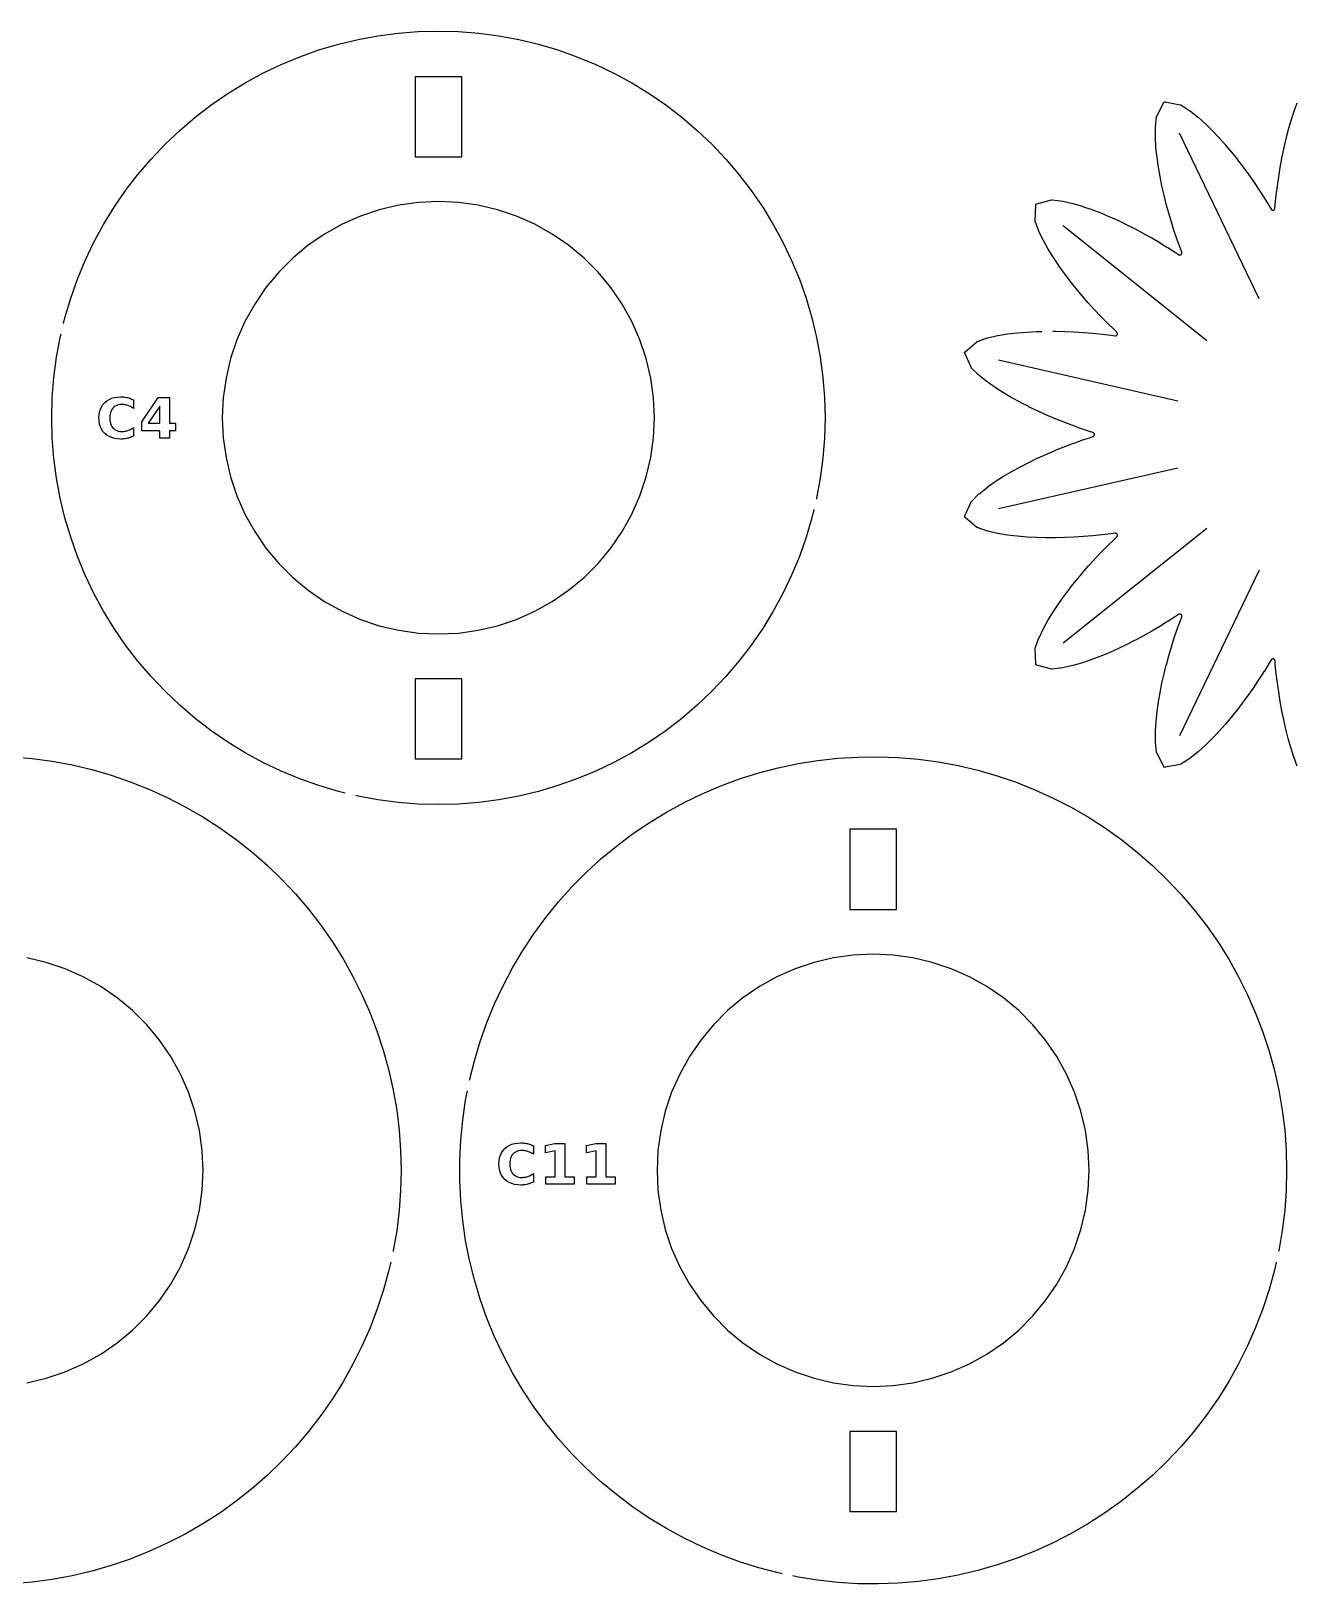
# Model space of a CAD drawing. Header units: millimetres. Extents: x 0 to 300, y 8 to 290.
# Drawn here: x 147.6 to 223.2, y 8.3 to 101.1 of the extents above; entities that cross this region are included whole.
import ezdxf

# ---------------------------------------------------------------- set-up
doc = ezdxf.new("R2010")
doc.units = ezdxf.units.MM
for name, color, linetype in [('CUT', 1, 'CONTINUOUS'), ('ENGRAVE', 5, 'CONTINUOUS'), ('SCORE', 7, 'CONTINUOUS')]:
    doc.layers.add(name, color=color, linetype=linetype)

msp = doc.modelspace()

# ---------------------------------------------------------------- linework, layer by layer
at = {"layer": 'CUT', "color": 1}
for points in [[(149.5817, 83.6466), (149.6629, 83.9852), (150.0068, 85.146), (150.4109, 86.2873), (150.8742, 87.4058), (151.3955, 88.4985), (151.9731, 89.5625), (152.6057, 90.5948), (153.2915, 91.5925), (154.0285, 92.5531), (154.8148, 93.4737), (155.6481, 94.3519), (156.5263, 95.1852), (157.4469, 95.9715), (158.4075, 96.7085), (159.4052, 97.3943), (160.4375, 98.0269), (161.5015, 98.6045), (162.5942, 99.1258), (163.7127, 99.5891), (164.854, 99.9932), (166.0148, 100.3371), (167.192, 100.6197), (168.3824, 100.8403), (169.5828, 100.9983), (170.7897, 101.0933), (172, 101.125), (173.2103, 101.0933), (174.4172, 100.9983), (175.6176, 100.8403), (176.808, 100.6197), (177.9852, 100.3371), (179.146, 99.9932), (180.2873, 99.5891), (181.4058, 99.1258), (182.4985, 98.6045), (183.5625, 98.0269), (184.5948, 97.3943), (185.5925, 96.7085), (186.5531, 95.9715), (187.4737, 95.1852), (188.3519, 94.3519), (189.1852, 93.4737), (189.9715, 92.5531), (190.7085, 91.5925), (191.3943, 90.5948), (192.0269, 89.5625), (192.6045, 88.4985), (193.1258, 87.4058), (193.5891, 86.2873), (193.9932, 85.146), (194.3371, 83.9852), (194.6197, 82.808), (194.8403, 81.6176), (194.9983, 80.4172), (195.0933, 79.2103), (195.125, 78), (195.0933, 76.7897), (194.9983, 75.5828), (194.8403, 74.3824), (194.6197, 73.192), (194.6072, 73.1399)], [(208.7392, 83.1747), (208.9029, 83.1749), (208.906, 83.1749), (209.466, 83.163), (209.469, 83.1629), (210.0264, 83.1392), (210.0292, 83.139), (210.584, 83.104), (210.5868, 83.1038), (211.1392, 83.0578), (211.1418, 83.0575), (211.6918, 83.001), (211.6944, 83.0007), (212.2421, 82.9337), (212.2447, 82.9334), (212.4673, 82.9018), (212.4812, 82.9006), (212.4933, 82.9006), (212.5054, 82.9019), (212.5173, 82.9043), (212.5289, 82.9078), (212.5401, 82.9125), (212.5508, 82.9182), (212.5609, 82.9249), (212.5702, 82.9326), (212.5789, 82.9411), (212.5866, 82.9505), (212.5934, 82.9605), (212.5992, 82.9712), (212.6039, 82.9823), (212.6075, 82.9939), (212.61, 83.0058), (212.6113, 83.0178), (212.6114, 83.03), (212.6104, 83.042), (212.6082, 83.054), (212.6049, 83.0656), (212.6004, 83.0769), (212.5949, 83.0877), (212.5883, 83.0979), (212.5808, 83.1074), (212.5711, 83.1175), (212.4077, 83.2719), (212.4058, 83.2737), (212.0119, 83.6601), (212.0101, 83.6619), (211.6229, 84.0566), (211.621, 84.0585), (211.2406, 84.4617), (211.2388, 84.4637), (210.8654, 84.8756), (210.8635, 84.8777), (210.4974, 85.2987), (210.4955, 85.3009), (210.137, 85.7314), (210.135, 85.7338), (209.7846, 86.1743), (209.7826, 86.1769), (209.4411, 86.6284), (209.4389, 86.6313), (209.1073, 87.0949), (209.1049, 87.0983), (208.7847, 87.5758), (208.782, 87.5799), (208.4757, 88.0741), (208.4725, 88.0794), (208.1843, 88.5951), (208.1803, 88.6028), (207.9186, 89.1492), (207.9131, 89.1625), (207.6981, 89.7666), (207.6931, 89.7829), (207.6929, 89.8), (207.724, 90.7156), (207.7285, 90.7722), (207.7826, 90.7892), (208.6683, 91.0233), (208.685, 91.0269), (208.702, 91.0257), (209.3388, 90.9505), (209.353, 90.9481), (209.944, 90.8146), (209.9524, 90.8124), (210.5193, 90.6462), (210.5252, 90.6443), (211.0752, 90.4557), (211.0798, 90.454), (211.6166, 90.2481), (211.6204, 90.2466), (212.1462, 90.0265), (212.1495, 90.025), (212.6657, 89.7926), (212.6687, 89.7912), (213.1762, 89.5477), (213.1789, 89.5463), (213.6784, 89.2926), (213.681, 89.2913), (214.1729, 89.028), (214.1754, 89.0267), (214.6601, 88.7543), (214.6624, 88.753), (215.1402, 88.4719), (215.1425, 88.4705), (215.6135, 88.1809), (215.6157, 88.1795), (216.08, 87.8815), (216.0822, 87.8801), (216.2691, 87.7551), (216.2811, 87.7479), (216.2921, 87.7427), (216.3035, 87.7386), (216.3152, 87.7356), (216.3272, 87.7338), (216.3393, 87.7331), (216.3514, 87.7336), (216.3634, 87.7353), (216.3752, 87.7381), (216.3867, 87.7421), (216.3977, 87.7472), (216.4082, 87.7533), (216.418, 87.7604), (216.4271, 87.7684), (216.4354, 87.7772), (216.4428, 87.7868), (216.4492, 87.7971), (216.4546, 87.808), (216.4589, 87.8193), (216.4621, 87.831), (216.4641, 87.843), (216.465, 87.8551), (216.4647, 87.8672), (216.4632, 87.8792), (216.4606, 87.8911), (216.4562, 87.9043), (216.376, 88.1144), (216.3751, 88.1168), (216.1879, 88.6358), (216.187, 88.6383), (216.0094, 89.1619), (216.0085, 89.1644), (215.8408, 89.6927), (215.8399, 89.6954), (215.6822, 90.2285), (215.6815, 90.2312), (215.5342, 90.7693), (215.5335, 90.7722), (215.3973, 91.3155), (215.3965, 91.3186), (215.272, 91.8675), (215.2713, 91.8707), (215.1595, 92.4256), (215.1588, 92.4292), (215.0612, 92.9908), (215.0605, 92.9949), (214.9792, 93.564), (214.9786, 93.5689), (214.917, 94.147), (214.9165, 94.1532), (214.8805, 94.7429), (214.8803, 94.7516), (214.8816, 95.3574), (214.8823, 95.3718), (214.9507, 96.0093), (214.9533, 96.0262), (214.9605, 96.0417), (215.3858, 96.8531), (215.4144, 96.9021), (215.4706, 96.8939), (216.3702, 96.7206), (216.3867, 96.7166), (216.4016, 96.7081), (216.9427, 96.3641), (216.9544, 96.3558), (217.4289, 95.9791), (217.4355, 95.9735), (217.8742, 95.5778), (217.8787, 95.5735), (218.2924, 95.1649), (218.2958, 95.1614), (218.6901, 94.743), (218.6929, 94.7399), (219.0711, 94.3135), (219.0735, 94.3107), (219.4376, 93.8774), (219.4398, 93.8748), (219.7913, 93.4352), (219.7932, 93.4328), (220.1331, 92.9875), (220.1349, 92.9852), (220.4639, 92.5346), (220.4655, 92.5323), (220.7841, 92.0766), (220.7856, 92.0744), (221.0941, 91.6138), (221.0956, 91.6116), (221.3942, 91.1463), (221.3956, 91.1441), (221.6847, 90.6741), (221.6861, 90.6719), (221.8002, 90.4782), (221.8079, 90.4665), (221.8155, 90.4571), (221.824, 90.4484), (221.8333, 90.4406), (221.8433, 90.4338), (221.8539, 90.4279), (221.865, 90.4231), (221.8766, 90.4194), (221.8884, 90.4169), (221.9005, 90.4155), (221.9126, 90.4152), (221.9247, 90.4162), (221.9367, 90.4183), (221.9483, 90.4216), (221.9596, 90.426), (221.9705, 90.4314), (221.9807, 90.4379), (221.9903, 90.4454), (221.9991, 90.4537), (222.007, 90.4629), (222.0141, 90.4728), (222.0201, 90.4833), (222.0251, 90.4943), (222.029, 90.5058), (222.0317, 90.5176), (222.0336, 90.5315), (222.0524, 90.7555), (222.0526, 90.7581), (222.1091, 91.3069), (222.1094, 91.3096), (222.1766, 91.8584), (222.1769, 91.861), (222.255, 92.4098), (222.2554, 92.4125), (222.3446, 92.9613), (222.3451, 92.9641), (222.4459, 93.5128), (222.4465, 93.5157), (222.5595, 94.0643), (222.5602, 94.0674), (222.6861, 94.6159), (222.6869, 94.6192), (222.827, 95.1676), (222.8279, 95.1712), (222.9836, 95.7195), (222.9847, 95.7235), (223.1584, 96.2715), (223.16, 96.2762), (223.3553, 96.8238)], [(166.4306, 55.5631), (166.0148, 55.6629), (164.854, 56.0068), (163.7127, 56.4109), (162.5942, 56.8742), (161.5015, 57.3955), (160.4375, 57.9731), (159.4052, 58.6057), (158.4075, 59.2915), (157.4469, 60.0285), (156.5263, 60.8148), (155.6481, 61.6481), (154.8148, 62.5263), (154.0285, 63.4469), (153.2915, 64.4075), (152.6057, 65.4052), (151.9731, 66.4375), (151.3955, 67.5015), (150.8742, 68.5942), (150.4109, 69.7127), (150.0068, 70.854), (149.6629, 72.0148), (149.3803, 73.192), (149.1597, 74.3824), (149.0017, 75.5828), (148.9067, 76.7897), (148.875, 78), (148.9067, 79.2103), (149.0017, 80.4172), (149.1597, 81.6176), (149.3803, 82.808), (149.4299, 83.0146)], [(223.3573, 57.176), (223.1619, 57.7236), (223.1603, 57.7283), (222.9866, 58.2763), (222.9854, 58.2803), (222.8297, 58.8286), (222.8288, 58.8321), (222.6887, 59.3806), (222.6879, 59.3838), (222.5619, 59.9324), (222.5612, 59.9354), (222.4482, 60.4841), (222.4476, 60.487), (222.3467, 61.0357), (222.3462, 61.0385), (222.2569, 61.5872), (222.2565, 61.5899), (222.1784, 62.1387), (222.1781, 62.1413), (222.1108, 62.6901), (222.1105, 62.6928), (222.054, 63.2416), (222.0537, 63.2442), (222.0349, 63.4682), (222.0331, 63.4821), (222.0303, 63.4939), (222.0264, 63.5054), (222.0214, 63.5164), (222.0154, 63.5269), (222.0084, 63.5368), (222.0004, 63.546), (221.9916, 63.5543), (221.982, 63.5618), (221.9718, 63.5683), (221.961, 63.5737), (221.9497, 63.5781), (221.938, 63.5814), (221.926, 63.5835), (221.914, 63.5844), (221.9018, 63.5842), (221.8898, 63.5828), (221.8779, 63.5803), (221.8664, 63.5766), (221.8552, 63.5718), (221.8446, 63.5659), (221.8346, 63.559), (221.8253, 63.5512), (221.8168, 63.5426), (221.8092, 63.5331), (221.8016, 63.5215), (221.6874, 63.3278), (221.6861, 63.3255), (221.397, 62.8556), (221.3956, 62.8533), (221.097, 62.388), (221.0955, 62.3858), (220.7871, 61.9252), (220.7856, 61.923), (220.4671, 61.4673), (220.4654, 61.465), (220.1365, 61.0143), (220.1347, 61.012), (219.7949, 60.5667), (219.793, 60.5642), (219.4414, 60.1246), (219.4393, 60.1221), (219.0752, 59.6887), (219.0728, 59.6859), (218.6947, 59.2594), (218.6919, 59.2564), (218.2976, 58.8379), (218.2942, 58.8344), (217.8806, 58.4258), (217.8761, 58.4215), (217.4374, 58.0258), (217.4308, 58.0202), (216.9563, 57.6434), (216.9446, 57.6351), (216.4035, 57.291), (216.3887, 57.2826), (216.3721, 57.2786), (215.4725, 57.1051), (215.4164, 57.0969), (215.3878, 57.1459), (214.9624, 57.9573), (214.9552, 57.9728), (214.9526, 57.9897), (214.8842, 58.6272), (214.8834, 58.6416), (214.882, 59.2474), (214.8823, 59.2561), (214.9182, 59.8458), (214.9187, 59.852), (214.9802, 60.4301), (214.9808, 60.435), (215.0621, 61.0041), (215.0628, 61.0082), (215.1604, 61.5698), (215.161, 61.5734), (215.2728, 62.1283), (215.2735, 62.1316), (215.398, 62.6805), (215.3987, 62.6835), (215.5349, 63.2269), (215.5356, 63.2297), (215.6828, 63.7679), (215.6836, 63.7706), (215.8412, 64.3037), (215.842, 64.3064), (216.0098, 64.8347), (216.0106, 64.8372), (216.1881, 65.3608), (216.189, 65.3633), (216.3762, 65.8823), (216.3771, 65.8848), (216.4573, 66.0948), (216.4617, 66.1081), (216.4643, 66.1199), (216.4658, 66.1319), (216.4661, 66.1441), (216.4652, 66.1562), (216.4632, 66.1681), (216.46, 66.1798), (216.4557, 66.1911), (216.4503, 66.202), (216.4439, 66.2123), (216.4365, 66.2219), (216.4282, 66.2308), (216.4191, 66.2388), (216.4093, 66.2459), (216.3988, 66.252), (216.3878, 66.257), (216.3763, 66.261), (216.3645, 66.2638), (216.3525, 66.2655), (216.3404, 66.266), (216.3283, 66.2654), (216.3163, 66.2635), (216.3045, 66.2605), (216.2931, 66.2564), (216.2822, 66.2512), (216.2702, 66.244), (216.0833, 66.119), (216.0811, 66.1176), (215.6168, 65.8196), (215.6146, 65.8182), (215.1436, 65.5285), (215.1413, 65.5271), (214.6636, 65.246), (214.6612, 65.2446), (214.1766, 64.9722), (214.1741, 64.9709), (213.6822, 64.7076), (213.6796, 64.7062), (213.1802, 64.4525), (213.1774, 64.4511), (212.67, 64.2076), (212.6669, 64.2062), (212.1508, 63.9737), (212.1475, 63.9722), (211.6218, 63.7521), (211.6179, 63.7505), (211.0812, 63.5446), (211.0765, 63.5429), (210.5266, 63.3542), (210.5206, 63.3523), (209.9537, 63.1861), (209.9454, 63.1839), (209.3544, 63.0503), (209.3402, 63.0479), (208.7034, 62.9727), (208.6864, 62.9715), (208.6697, 62.9751), (207.784, 63.2091), (207.7299, 63.2261), (207.7253, 63.2827), (207.6942, 64.1983), (207.6944, 64.2153), (207.6994, 64.2317), (207.9143, 64.8358), (207.9198, 64.8491), (208.1815, 65.3955), (208.1855, 65.4032), (208.4736, 65.9189), (208.4768, 65.9243), (208.7831, 66.4185), (208.7858, 66.4226), (209.1059, 66.9001), (209.1083, 66.9035), (209.4399, 67.3671), (209.4421, 67.3701), (209.7835, 67.8215), (209.7856, 67.8242), (210.1359, 68.2647), (210.1378, 68.2671), (210.4963, 68.6976), (210.4982, 68.6999), (210.8643, 69.1208), (210.8662, 69.123), (211.2395, 69.5349), (211.2414, 69.5369), (211.6217, 69.9401), (211.6236, 69.9421), (212.0107, 70.3368), (212.0126, 70.3387), (212.4064, 70.7251), (212.4083, 70.7269), (212.5717, 70.8813), (212.5814, 70.8913), (212.5889, 70.9009), (212.5955, 70.9111), (212.601, 70.9219), (212.6055, 70.9331), (212.6088, 70.9448), (212.611, 70.9567), (212.612, 70.9688), (212.6119, 70.9809), (212.6106, 70.993), (212.6081, 71.0049), (212.6045, 71.0164), (212.5998, 71.0276), (212.594, 71.0383), (212.5872, 71.0483), (212.5794, 71.0576), (212.5708, 71.0662), (212.5614, 71.0739), (212.5514, 71.0806), (212.5407, 71.0863), (212.5295, 71.0909), (212.5179, 71.0945), (212.506, 71.0969), (212.4939, 71.0981), (212.4818, 71.0982), (212.4679, 71.0969), (212.2453, 71.0654), (212.2427, 71.065), (211.695, 70.998), (211.6924, 70.9977), (211.1424, 70.9411), (211.1398, 70.9408), (210.5874, 70.8948), (210.5846, 70.8946), (210.0298, 70.8595), (210.027, 70.8593), (209.4696, 70.8355), (209.4666, 70.8354), (208.9066, 70.8235), (208.9035, 70.8235), (208.3406, 70.8242), (208.3373, 70.8243), (207.7714, 70.8388), (207.7677, 70.8389), (207.1986, 70.8686), (207.1944, 70.8689), (206.6215, 70.9162), (206.6166, 70.9167), (206.0392, 70.9853), (206.033, 70.9862), (205.4502, 71.0824), (205.4417, 71.0841), (204.8513, 71.2202), (204.8374, 71.2241), (204.2311, 71.4327), (204.2152, 71.439), (204.2018, 71.4494), (203.5053, 72.0446), (203.4639, 72.0834), (203.4843, 72.1363), (203.8535, 72.9748), (203.8611, 72.99), (203.8727, 73.0026), (204.3285, 73.4536), (204.3392, 73.4632), (204.812, 73.842), (204.819, 73.8472), (205.3024, 74.1868), (205.3075, 74.1903), (205.7979, 74.5026), (205.8021, 74.5052), (206.2978, 74.7965), (206.3014, 74.7986), (206.8013, 75.0724), (206.8045, 75.0741), (207.308, 75.3327), (207.311, 75.3342), (207.8178, 75.5791), (207.8206, 75.5804), (208.3303, 75.8127), (208.333, 75.8139), (208.8455, 76.0344), (208.8481, 76.0355), (209.3632, 76.2446), (209.3658, 76.2456), (209.8834, 76.4439), (209.8859, 76.4448), (210.406, 76.6325), (210.4085, 76.6334), (210.931, 76.8106), (210.9335, 76.8114), (211.1477, 76.8796), (211.1608, 76.8845), (211.1717, 76.8898), (211.182, 76.8962), (211.1917, 76.9035), (211.2006, 76.9117), (211.2087, 76.9208), (211.2158, 76.9306), (211.222, 76.941), (211.2271, 76.952), (211.2312, 76.9634), (211.2341, 76.9752), (211.2359, 76.9872), (211.2364, 76.9993), (211.2359, 77.0114), (211.2341, 77.0234), (211.2312, 77.0352), (211.2271, 77.0466), (211.222, 77.0576), (211.2158, 77.0681), (211.2087, 77.0778), (211.2006, 77.0869), (211.1917, 77.0951), (211.182, 77.1024), (211.1717, 77.1088), (211.1608, 77.1141), (211.1477, 77.119), (210.9334, 77.1872), (210.931, 77.188), (210.4085, 77.3652), (210.406, 77.3661), (209.8859, 77.5537), (209.8834, 77.5546), (209.3657, 77.7528), (209.3632, 77.7538), (208.848, 77.9629), (208.8454, 77.964), (208.3329, 78.1844), (208.3302, 78.1856), (207.8205, 78.4179), (207.8176, 78.4192), (207.3109, 78.6641), (207.3079, 78.6656), (206.8043, 78.9241), (206.8011, 78.9258), (206.3012, 79.1996), (206.2975, 79.2016), (205.8019, 79.4929), (205.7977, 79.4954), (205.3073, 79.8078), (205.3021, 79.8112), (204.8186, 80.1508), (204.8117, 80.156), (204.3389, 80.5347), (204.3281, 80.5443), (203.8723, 80.9953), (203.8607, 81.0078), (203.8531, 81.0231), (203.4839, 81.8615), (203.4634, 81.9145), (203.5048, 81.9533), (204.2012, 82.5485), (204.2147, 82.559), (204.2305, 82.5653), (204.8369, 82.7739), (204.8507, 82.7778), (205.4411, 82.914), (205.4496, 82.9156), (206.0324, 83.0119), (206.0386, 83.0128), (206.616, 83.0814), (206.6209, 83.0819), (207.1938, 83.1293), (207.198, 83.1296), (207.7671, 83.1594), (207.7708, 83.1595), (208.0893, 83.1677)], [(194.4554, 72.5078), (194.3371, 72.0148), (193.9932, 70.854), (193.5891, 69.7127), (193.1258, 68.5942), (192.6045, 67.5015), (192.0269, 66.4375), (191.3943, 65.4052), (190.7085, 64.4075), (189.9715, 63.4469), (189.1852, 62.5263), (188.3519, 61.6481), (187.4737, 60.8148), (186.5531, 60.0285), (185.5925, 59.2915), (184.5948, 58.6057), (183.5625, 57.9731), (182.4985, 57.3955), (181.4058, 56.8742), (180.2873, 56.4109), (179.146, 56.0068), (177.9852, 55.6629), (176.808, 55.3803), (175.6176, 55.1597), (174.4172, 55.0017), (173.2103, 54.9067), (172, 54.875), (170.7897, 54.9067), (169.5828, 55.0017), (168.3824, 55.1597), (167.192, 55.3803), (167.0626, 55.4114)], [(146.5071, 57.7236), (147.7091, 57.6209), (148.9046, 57.4598), (150.0908, 57.2407), (151.265, 56.9641), (152.4243, 56.6306), (153.5661, 56.2411), (154.6875, 55.7965), (155.7859, 55.2978), (156.8587, 54.7462), (157.9034, 54.143), (158.9175, 53.4897), (159.8986, 52.7878), (160.8444, 52.039), (161.7525, 51.245), (162.621, 50.4077), (163.4476, 49.5291), (164.2305, 48.6114), (164.9678, 47.6566), (165.6577, 46.667), (166.2986, 45.645), (166.889, 44.593), (167.4275, 43.5136), (167.9128, 42.4092), (168.3437, 41.2824), (168.7193, 40.1361), (169.0386, 38.9728), (169.3009, 37.7953), (169.5055, 36.6065), (169.652, 35.4091), (169.7401, 34.206), (169.7695, 33), (169.7401, 31.794), (169.652, 30.5909), (169.5055, 29.3935), (169.3009, 28.2047), (169.2873, 28.1438)], [(173.8667, 38.4025), (174.1508, 39.5462), (174.4978, 40.6996), (174.9006, 41.8348), (175.3581, 42.949), (175.8694, 44.0395), (176.4331, 45.1039), (177.048, 46.1396), (177.7126, 47.1441), (178.4253, 48.1151), (179.1844, 49.0502), (179.9882, 49.9473), (180.8347, 50.8041), (181.7219, 51.6188), (182.6477, 52.3892), (183.6099, 53.1137), (184.6062, 53.7905), (185.6344, 54.4179), (186.6918, 54.9946), (187.7761, 55.519), (188.8846, 55.9901), (190.0148, 56.4067), (191.1638, 56.7677), (192.3291, 57.0723), (193.5079, 57.3199), (194.6973, 57.5098), (195.8945, 57.6415), (197.0968, 57.7148), (198.3011, 57.7294), (199.5048, 57.6854), (200.7049, 57.5829), (201.8986, 57.4221), (203.083, 57.2033), (204.2554, 56.9271), (205.4129, 56.5942), (206.5529, 56.2053), (207.6725, 55.7613), (208.7692, 55.2634), (209.8404, 54.7127), (210.8835, 54.1104), (211.8961, 53.4581), (212.8756, 52.7573), (213.8199, 52.0096), (214.7267, 51.2168), (215.5938, 50.3809), (216.4192, 49.5036), (217.2008, 48.5873), (217.937, 47.634), (218.6258, 46.6459), (219.2658, 45.6255), (219.8552, 44.5752), (220.3929, 43.4974), (220.8774, 42.3946), (221.3077, 41.2697), (221.6827, 40.1251), (222.0015, 38.9636), (222.2634, 37.7879), (222.4677, 36.6009), (222.614, 35.4054), (222.7019, 34.2041), (222.7313, 33), (222.7019, 31.7959), (222.614, 30.5946), (222.4677, 29.3991), (222.2634, 28.2121), (222.249, 28.1476)], [(147.3749, 20.2952), (148.5371, 20.5685), (149.669, 20.9479), (150.7611, 21.4301), (151.8041, 22.011), (152.789, 22.6857), (153.7075, 23.4484), (154.5516, 24.2925), (155.3143, 25.211), (155.989, 26.1959), (156.5699, 27.2389), (157.0521, 28.331), (157.4315, 29.4629), (157.7048, 30.6251), (157.8698, 31.8074), (157.9249, 33), (157.8698, 34.1926), (157.7048, 35.3749), (157.7048, 35.3749), (157.4315, 36.5371), (157.0521, 37.669), (156.5699, 38.7611), (155.989, 39.8041), (155.3143, 40.789), (154.5516, 41.7075), (153.7075, 42.5516), (152.789, 43.3143), (151.8041, 43.989), (150.7611, 44.5699), (149.669, 45.0521), (148.5371, 45.4315), (147.3749, 45.7048)], [(192.5554, 8.8801), (192.3291, 8.9277), (191.1638, 9.2323), (190.0148, 9.5933), (188.8846, 10.0099), (187.7761, 10.481), (186.6918, 11.0054), (185.6344, 11.5821), (184.6062, 12.2095), (183.6099, 12.8863), (182.6477, 13.6108), (181.7219, 14.3812), (180.8347, 15.1959), (179.9882, 16.0527), (179.1844, 16.9498), (178.4253, 17.8849), (177.7126, 18.8559), (177.048, 19.8604), (176.4331, 20.8961), (175.8694, 21.9605), (175.3581, 23.051), (174.9006, 24.1652), (174.4978, 25.3004), (174.1508, 26.4538), (173.8604, 27.6227), (173.6272, 28.8044), (173.4518, 29.996), (173.3347, 31.1947), (173.2761, 32.3978), (173.2761, 33.6022), (173.3347, 34.8053), (173.4518, 36.004), (173.6272, 37.1956), (173.7396, 37.7651)], [(169.146, 27.5094), (169.0386, 27.0272), (168.7193, 25.8639), (168.3437, 24.7176), (167.9128, 23.5908), (167.4275, 22.4864), (166.889, 21.407), (166.2986, 20.355), (165.6577, 19.333), (164.9678, 18.3434), (164.2305, 17.3886), (163.4476, 16.4709), (162.621, 15.5923), (161.7525, 14.755), (160.8444, 13.961), (159.8986, 13.2122), (158.9175, 12.5103), (157.9034, 11.857), (156.8587, 11.2538), (155.7859, 10.7022), (154.6875, 10.2035), (153.5661, 9.7589), (152.4243, 9.3694), (151.265, 9.0359), (150.0908, 8.7593), (148.9046, 8.5402), (147.7091, 8.3791), (146.5071, 8.2764)], [(222.1077, 27.5132), (222.0015, 27.0364), (221.6827, 25.8749), (221.3077, 24.7303), (220.8774, 23.6054), (220.3929, 22.5026), (219.8552, 21.4248), (219.2658, 20.3745), (218.6258, 19.3541), (217.937, 18.366), (217.2008, 17.4127), (216.4192, 16.4964), (215.5938, 15.6191), (214.7267, 14.7832), (213.8199, 13.9904), (212.8756, 13.2427), (211.8961, 12.5419), (210.8835, 11.8896), (209.8404, 11.2873), (208.7692, 10.7366), (207.6725, 10.2387), (206.5529, 9.7947), (205.4129, 9.4058), (204.2554, 9.0729), (203.083, 8.7967), (201.8986, 8.5779), (200.7049, 8.4171), (199.5048, 8.3146), (198.3011, 8.2706), (197.0968, 8.2852), (195.8945, 8.3585), (194.6973, 8.4902), (193.5079, 8.6801), (193.1916, 8.7466)]]:
    msp.add_lwpolyline(points, dxfattribs=at)
for points in [[(170.605, 94.2143), (170.605, 93.6786), (170.605, 93.605), (173.395, 93.605), (173.395, 93.7143), (173.395, 94.3571), (173.395, 98.3214), (173.395, 98.395), (170.605, 98.395), (170.605, 98.2857), (170.605, 94.2143)], [(184.7048, 80.3749), (184.4315, 81.5371), (184.0521, 82.669), (183.5699, 83.7611), (182.989, 84.8041), (182.3143, 85.789), (181.5516, 86.7075), (180.7075, 87.5516), (179.789, 88.3143), (178.8041, 88.989), (177.7611, 89.5699), (176.669, 90.0521), (175.5371, 90.4315), (174.3749, 90.7048), (173.1926, 90.8698), (172, 90.9249), (170.8074, 90.8698), (169.6251, 90.7048), (168.4629, 90.4315), (167.331, 90.0521), (166.2389, 89.5699), (165.1959, 88.989), (164.211, 88.3143), (163.2925, 87.5516), (162.4484, 86.7075), (161.6857, 85.789), (161.011, 84.8041), (160.4301, 83.7611), (159.9479, 82.669), (159.5685, 81.5371), (159.2952, 80.3749), (159.1302, 79.1926), (159.0751, 78), (159.1302, 76.8074), (159.2952, 75.6251), (159.5685, 74.4629), (159.9479, 73.331), (160.4301, 72.2389), (161.011, 71.1959), (161.6857, 70.211), (162.4484, 69.2925), (163.2925, 68.4484), (164.211, 67.6857), (165.1959, 67.011), (166.2389, 66.4301), (167.331, 65.9479), (168.4629, 65.5685), (169.6251, 65.2952), (170.8074, 65.1302), (172, 65.0751), (173.1926, 65.1302), (174.3749, 65.2952), (175.5371, 65.5685), (176.669, 65.9479), (177.7611, 66.4301), (178.8041, 67.011), (179.789, 67.6857), (180.7075, 68.4484), (181.5516, 69.2925), (182.3143, 70.211), (182.989, 71.1959), (183.5699, 72.2389), (184.0521, 73.331), (184.4315, 74.4629), (184.7048, 75.6251), (184.8698, 76.8074), (184.9249, 78), (184.8698, 79.1926), (184.7048, 80.3749)], [(170.605, 61.6429), (170.605, 57.6786), (170.605, 57.605), (173.395, 57.605), (173.395, 57.7143), (173.395, 61.7857), (173.395, 62.395), (170.605, 62.395), (170.605, 61.6429)], [(196.605, 52.3571), (196.605, 49.4643), (196.605, 48.605), (199.395, 48.605), (199.395, 49.5), (199.395, 52.5), (199.395, 52.5357), (199.395, 53.395), (196.605, 53.395), (196.605, 52.5), (196.605, 52.3571)], [(210.7048, 35.3749), (210.4315, 36.5371), (210.0521, 37.669), (209.5699, 38.7611), (208.989, 39.8041), (208.3143, 40.789), (207.5516, 41.7075), (206.7075, 42.5516), (205.789, 43.3143), (204.8041, 43.989), (203.7611, 44.5699), (202.669, 45.0521), (201.5371, 45.4315), (200.3749, 45.7048), (199.1926, 45.8698), (198, 45.9249), (196.8074, 45.8698), (195.6251, 45.7048), (194.4629, 45.4315), (193.331, 45.0521), (192.2389, 44.5699), (191.1959, 43.989), (190.211, 43.3143), (189.2925, 42.5516), (188.4484, 41.7075), (187.6857, 40.789), (187.011, 39.8041), (186.4301, 38.7611), (185.9479, 37.669), (185.5685, 36.5371), (185.2952, 35.3749), (185.1302, 34.1926), (185.0751, 33), (185.1302, 31.8074), (185.2952, 30.6251), (185.5685, 29.4629), (185.9479, 28.331), (186.4301, 27.2389), (187.011, 26.1959), (187.6857, 25.211), (188.4484, 24.2925), (189.2925, 23.4484), (190.211, 22.6857), (191.1959, 22.011), (192.2389, 21.4301), (193.331, 20.9479), (194.4629, 20.5685), (195.6251, 20.2952), (196.8074, 20.1302), (198, 20.0751), (199.1926, 20.1302), (200.3749, 20.2952), (201.5371, 20.5685), (202.669, 20.9479), (203.7611, 21.4301), (204.8041, 22.011), (205.789, 22.6857), (206.7075, 23.4484), (207.5516, 24.2925), (208.3143, 25.211), (208.989, 26.1959), (209.5699, 27.2389), (210.0521, 28.331), (210.4315, 29.4629), (210.7048, 30.6251), (210.8698, 31.8074), (210.9249, 33), (210.8698, 34.1926), (210.7048, 35.3749)], [(196.605, 16.5), (196.605, 13.4643), (196.605, 12.605), (199.395, 12.605), (199.395, 13.5), (199.395, 16.5357), (199.395, 17.395), (196.605, 17.395), (196.605, 16.5)]]:
    msp.add_lwpolyline(points, close=True, dxfattribs=at)
at = {"layer": 'ENGRAVE', "color": 5}
for points in [[(153.701, 76.8802), (153.6423, 76.854), (153.5827, 76.8302), (153.5224, 76.8089), (153.4612, 76.7901), (153.3992, 76.7737), (153.3364, 76.7598), (153.2726, 76.7484), (153.208, 76.7395), (153.1424, 76.7332), (153.0759, 76.7294), (153.0086, 76.7281), (152.8132, 76.7375), (152.6319, 76.7658), (152.4646, 76.8129), (152.3112, 76.8789), (152.1719, 76.9638), (152.0467, 77.0675), (151.9382, 77.1873), (151.8495, 77.3206), (151.7805, 77.4672), (151.7313, 77.6274), (151.7017, 77.8009), (151.6918, 77.9879), (151.7017, 78.1753), (151.7313, 78.3493), (151.7805, 78.5097), (151.8495, 78.6566), (151.9382, 78.79), (152.0467, 78.9099), (152.1719, 79.0136), (152.3112, 79.0984), (152.4646, 79.1644), (152.6319, 79.2116), (152.8132, 79.2398), (153.0086, 79.2493), (153.0759, 79.248), (153.1424, 79.2442), (153.208, 79.2379), (153.2726, 79.229), (153.3364, 79.2176), (153.3992, 79.2037), (153.4612, 79.1873), (153.5224, 79.1684), (153.5827, 79.1471), (153.6423, 79.1234), (153.701, 79.0972), (153.7589, 79.0686), (153.7589, 78.5657), (153.701, 78.6035), (153.6433, 78.6378), (153.586, 78.6686), (153.5289, 78.6959), (153.472, 78.7196), (153.4155, 78.7398), (153.3586, 78.7567), (153.3006, 78.7706), (153.2417, 78.7813), (153.1818, 78.789), (153.1209, 78.7936), (153.059, 78.7952), (152.9512, 78.7892), (152.8514, 78.7713), (152.7596, 78.7415), (152.6756, 78.6997), (152.5997, 78.646), (152.5317, 78.5803), (152.473, 78.5042), (152.425, 78.419), (152.3876, 78.3248), (152.361, 78.2215), (152.345, 78.1092), (152.3396, 77.9879), (152.345, 77.867), (152.361, 77.7551), (152.3876, 77.6522), (152.425, 77.5582), (152.473, 77.4731), (152.5317, 77.3971), (152.5997, 77.3314), (152.6756, 77.2777), (152.7596, 77.2359), (152.8514, 77.2061), (152.9512, 77.1882), (153.059, 77.1822), (153.1209, 77.1837), (153.1818, 77.1884), (153.2417, 77.196), (153.3006, 77.2068), (153.3586, 77.2206), (153.4155, 77.2375), (153.472, 77.2578), (153.5289, 77.2815), (153.586, 77.3088), (153.6433, 77.3395), (153.701, 77.3739), (153.7589, 77.4117), (153.7589, 76.9088), (153.701, 76.8802)], [(155.9251, 77.6721), (156.2718, 77.6721), (156.2718, 77.218), (155.9251, 77.218), (155.9251, 76.7753), (155.3327, 76.7753), (155.3327, 77.218), (154.2552, 77.218), (154.2552, 77.7551), (155.2285, 79.2053), (155.9251, 79.2053), (155.9251, 77.6721)], [(155.3327, 77.6721), (155.3327, 78.6894), (154.6458, 77.6721), (155.3327, 77.6721)], [(177.6254, 32.2756), (177.5667, 32.2494), (177.5071, 32.2257), (177.4468, 32.2044), (177.3856, 32.1856), (177.3236, 32.1692), (177.2608, 32.1552), (177.197, 32.1438), (177.1324, 32.135), (177.0668, 32.1286), (177.0004, 32.1248), (176.933, 32.1236), (176.7376, 32.133), (176.5563, 32.1613), (176.389, 32.2084), (176.2357, 32.2744), (176.0964, 32.3592), (175.9711, 32.4629), (175.8627, 32.5828), (175.774, 32.716), (175.705, 32.8627), (175.6557, 33.0228), (175.6261, 33.1964), (175.6163, 33.3833), (175.6261, 33.5708), (175.6557, 33.7448), (175.705, 33.9052), (175.774, 34.0521), (175.8627, 34.1855), (175.9711, 34.3054), (176.0964, 34.4091), (176.2357, 34.4939), (176.389, 34.5599), (176.5563, 34.607), (176.7376, 34.6353), (176.933, 34.6447), (177.0004, 34.6435), (177.0668, 34.6397), (177.1324, 34.6333), (177.197, 34.6245), (177.2608, 34.6131), (177.3236, 34.5992), (177.3856, 34.5828), (177.4468, 34.5639), (177.5071, 34.5426), (177.5667, 34.5189), (177.6254, 34.4927), (177.6833, 34.4641), (177.6833, 33.9611), (177.6254, 33.999), (177.5678, 34.0333), (177.5104, 34.0641), (177.4533, 34.0914), (177.3965, 34.1151), (177.3399, 34.1353), (177.283, 34.1522), (177.2251, 34.166), (177.1661, 34.1768), (177.1062, 34.1845), (177.0453, 34.1891), (176.9835, 34.1906), (176.8757, 34.1847), (176.7758, 34.1668), (176.684, 34.1369), (176.6001, 34.0951), (176.5241, 34.0414), (176.4561, 33.9758), (176.3974, 33.8997), (176.3494, 33.8145), (176.3121, 33.7203), (176.2854, 33.617), (176.2694, 33.5047), (176.264, 33.3833), (176.2694, 33.2625), (176.2854, 33.1506), (176.3121, 33.0476), (176.3494, 32.9537), (176.3974, 32.8686), (176.4561, 32.7925), (176.5241, 32.7269), (176.6001, 32.6732), (176.684, 32.6314), (176.7758, 32.6016), (176.8757, 32.5836), (176.9835, 32.5777), (177.0453, 32.5792), (177.1062, 32.5838), (177.1661, 32.5915), (177.2251, 32.6023), (177.283, 32.6161), (177.3399, 32.633), (177.3965, 32.6532), (177.4533, 32.677), (177.5104, 32.7042), (177.5678, 32.735), (177.6254, 32.7693), (177.6833, 32.8072), (177.6833, 32.3042), (177.6254, 32.2756)], [(178.9739, 34.1744), (178.4058, 34.0572), (178.4058, 34.4836), (178.9706, 34.6008), (179.5663, 34.6008), (179.5663, 32.6037), (180.1197, 32.6037), (180.1197, 32.1708), (178.4205, 32.1708), (178.4205, 32.6037), (178.9739, 32.6037), (178.9739, 34.1744)], [(181.4265, 34.1744), (180.8585, 34.0572), (180.8585, 34.4836), (181.4233, 34.6008), (182.019, 34.6008), (182.019, 32.6037), (182.5724, 32.6037), (182.5724, 32.1708), (180.8732, 32.1708), (180.8732, 32.6037), (181.4265, 32.6037), (181.4265, 34.1744)]]:
    msp.add_lwpolyline(points, close=True, dxfattribs=at)
at = {"layer": 'SCORE', "color": 7}
for points in [[(221.0946, 85.1085), (216.3214, 95.0189)], [(217.9632, 82.6111), (209.3627, 89.469)], [(216.2255, 79.0023), (205.5012, 81.4494)], [(216.2257, 74.9969), (205.5017, 72.5486)], [(217.9638, 71.3882), (209.364, 64.5294)], [(221.0955, 68.8911), (216.3232, 58.9802)]]:
    msp.add_lwpolyline(points, dxfattribs=at)

doc.saveas('drawing.dxf')
